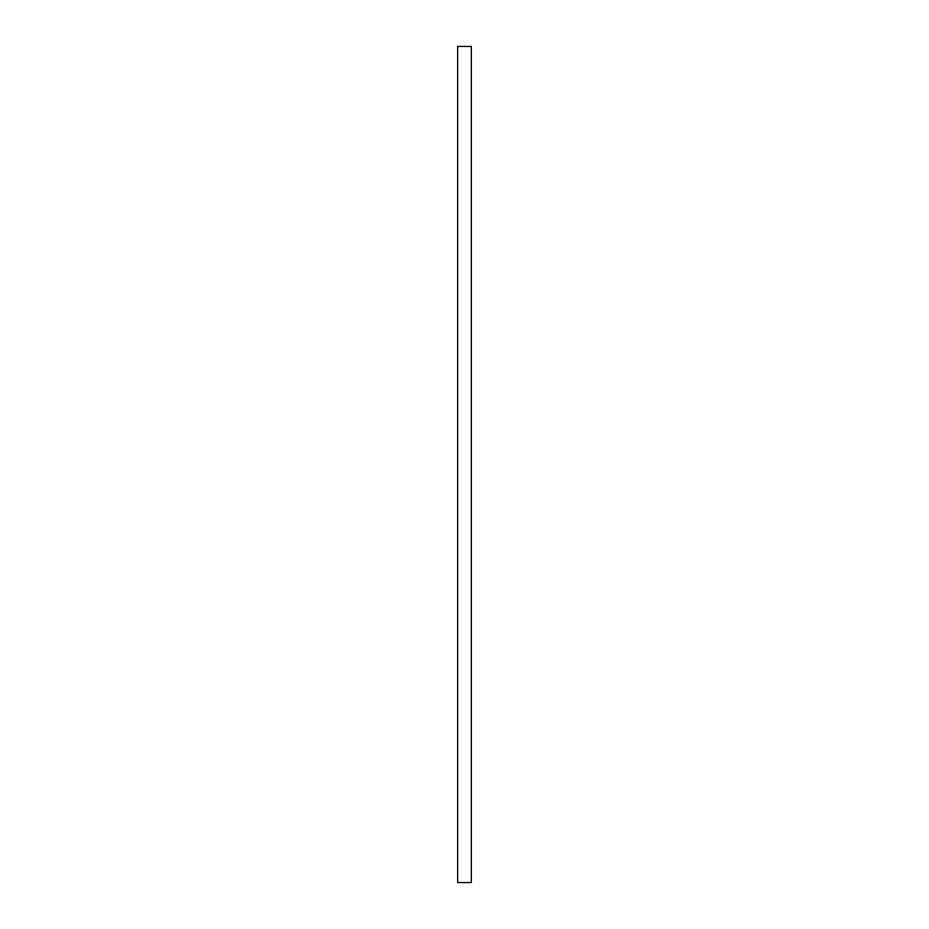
<?xml version="1.0" encoding="UTF-8"?>
<svg xmlns="http://www.w3.org/2000/svg" width="929" height="929" viewBox="0 0 929 929"><rect width="100%" height="100%" fill="white"/><g stroke="black" fill="none" stroke-linecap="round" stroke-linejoin="round"><path stroke-width="1.39" d="M471.363 46.45L457.637 46.45L457.637 882.55L471.363 882.55L471.363 46.45"/></g></svg>
